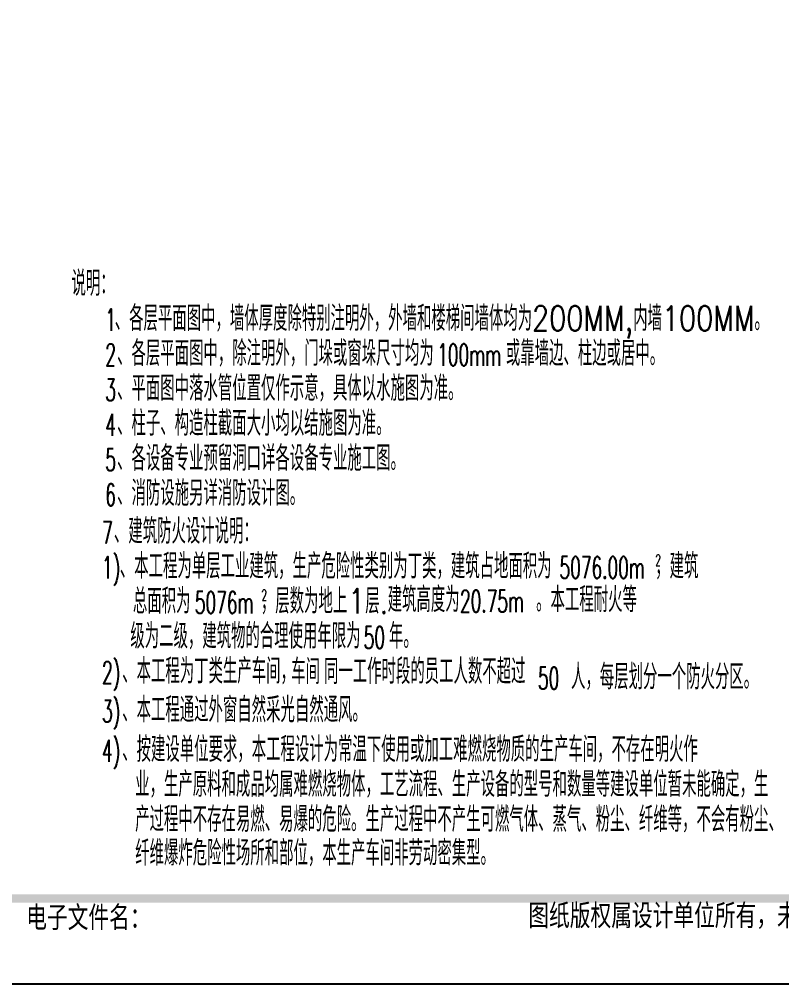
# Model space of a CAD drawing. Extents: x -446699 to 757189, y -606167 to -103070.
# Drawn here: x -115435 to -94326, y -274920 to -248224 of the extents above; entities that cross this region are included whole.
import ezdxf

# ---------------------------------------------------------------- set-up
doc = ezdxf.new("R2010")
doc.units = 0
doc.header["$LTSCALE"] = 1000
doc.header["$MEASUREMENT"] = 0
for name, color, linetype in [('14', 14, 'Continuous'), ('PUB_TEXT', 7, 'Continuous'), ('PUB_TITLE', 4, 'Continuous')]:
    doc.layers.add(name, color=color, linetype=linetype)
doc.styles.add('_TCH_DIM', font='SIMPLEX', dxfattribs={"bigfont": 'GBCBIG'})
doc.styles.add('HZTXT', font='romane.shx', dxfattribs={"width": 0.7, "bigfont": 'hztxt.shx'})

# ---------------------------------------------------------------- blocks, each defined once
blk = doc.blocks.new('YHYHHRR')
at = {"layer": '14', "style": 'HZTXT', "width": 0.85}
for s, p in [('图纸版权属设计单位所有，未经许可，外人及外单位不得翻印复制作为其他工程之用。', (252043, 460301)), ('电子文件名：', (242776, 460265))]:
    blk.add_text(s, height=450, rotation=359.9997, dxfattribs=at).set_placement(p)
blk = doc.blocks.new('REGERHHREJHER')
at = {"layer": 'PUB_TEXT', "style": '_TCH_DIM'}
for s, height, width, p in [('说明：', 813.8, 0.8, (-122681, -269920)), ('1', 717, 0.564706, (-121582, -271059)), ('、各层平面图中，墙体厚度除特别注明外，外墙和楼梯间墙体均为200MM,内墙100MM。', 813.83, 0.8, (-121273, -271059)), ('、各层平面图中，除注明外，门垛或窗垛尺寸均为', 813.83, 0.8, (-121196, -272198)), ('或靠墙边、柱边或居中。', 813.83, 0.8, (-108533, -272198)), ('2', 717, 0.564706, (-121582, -272198)), ('100mm', 717.2, 0.564706, (-110770, -272198)), ('、平面图中落水管位置仅作示意，具体以水施图为准。', 813.83, 0.8, (-121196, -273337)), ('3', 717, 0.564706, (-121582, -273337)), ('4', 717, 0.564706, (-121582, -274476)), ('、柱子、构造柱截面大小均以结施图为准。', 813.83, 0.8, (-121196, -274476)), ('、各设备专业预留洞口详各设备专业施工图。', 813.83, 0.8, (-121196, -275615)), ('5', 717, 0.564706, (-121582, -275615)), ('6', 717, 0.564706, (-121582, -276754)), ('、消防设施另详消防设计图。', 813.83, 0.8, (-121196, -276754)), ('7', 717, 0.564706, (-121686, -277990)), ('、建筑防火设计说明：', 813.8, 0.8, (-121300, -277990)), ('、本工程为单层工业建筑，生产危险性类别为丁类，建筑占地面积为', 813.83, 0.8, (-121107, -279129)), ('，建筑', 813.8, 0.8, (-103669, -279129)), ('1)', 717.2, 0.564706, (-121686, -279129)), ('5076.00m', 717.2, 0.564706, (-106785, -279129)), ('2', 359, 0.564706, (-103662, -278707)), ('总面积为', 813.8, 0.8, (-120681, -280268)), ('2', 359, 0.564706, (-116491, -279846)), ('，层数为地上', 813.8, 0.8, (-116513, -280268)), ('1层.', 813.8, 0.8, (-113670, -280268)), ('建筑高度为', 813.8, 0.8, (-112383, -280219)), ('20.75m', 717.2, 0.564706, (-110026, -280219)), ('。本工程耐火等', 813.8, 0.8, (-107547, -280219)), ('5076m', 717.2, 0.564706, (-118663, -280268)), ('级为二级，建筑物的合理使用年限为', 813.83, 0.8, (-120765, -281407)), ('50', 717.2, 0.564706, (-113165, -281407)), ('年。', 813.8, 0.8, (-112339, -281407)), ('2)', 717.2, 0.564706, (-121686, -282546)), ('、本工程为丁类生产车间，', 813.83, 0.8, (-121030, -282546)), ('车间', 813.8, 0.8, (-115525, -282563)), ('同一工作时段的员工人数不超过', 813.83, 0.8, (-114457, -282559)), ('50', 717.2, 0.564706, (-107490, -282732)), ('人，每层划分一个防火分区。', 813.83, 0.8, (-106410, -282732)), ('3)', 717.2, 0.564706, (-121686, -283806)), ('、本工程通过外窗自然采光自然通风。', 813.83, 0.8, (-121030, -283806)), ('、按建设单位要求，本工程设计为常温下使用或加工难燃烧物质的生产车间，不存在明火作', 813.83, 0.8, (-121030, -285096)), ('4)', 717.2, 0.564706, (-121686, -285096)), ('业，生产原料和成品均属难燃烧物体，工艺流程、生产设备的型号和数量等建设单位暂未能确定，生', 813.83, 0.8, (-120607, -286235)), ('产过程中不存在易燃、易爆的危险。生产过程中不产生可燃气体、蒸气、粉尘、纤维等，不会有粉尘、', 813.83, 0.8, (-120607, -287374)), ('纤维爆炸危险性场所和部位，本生产车间非劳动密集型。', 813.83, 0.8, (-120607, -288471))]:
    blk.add_text(s, height=height, dxfattribs=dict(at, width=width)).set_placement(p)

msp = doc.modelspace()

# ---------------------------------------------------------------- linework, layer by layer
at = {"layer": 'PUB_TITLE'}
msp.add_lwpolyline([(-235234.7, -274919.7), (-77584.7, -274919.7), (-77584.7, -185819.7), (-235234.7, -185819.7)], close=True, dxfattribs=at)
at = {"layer": 'PUB_TITLE', "color": 14}
msp.add_lwpolyline([(-235234.7, -274919.7), (-77584.7, -274919.7), (-77584.7, -185819.7), (-235234.7, -185819.7)], close=True, dxfattribs=at)
at = {"layer": 'PUB_TITLE', "color": 14, "const_width": 236}
msp.add_lwpolyline([(-229335.6, -272560), (-79084.7, -272560), (-79084.7, -188179.7), (-229335.6, -188179.7)], close=True, dxfattribs=at)

# ---------------------------------------------------------------- block references
for name, p, xscale, yscale, zscale in [('YHYHHRR', (-479406.5, -963834.3), 1.5, 1.5, 1.5), ('REGERHHREJHER', (-9710.2, -26447.6), 0.85, 0.85, 0.85)]:
    msp.add_blockref(name, p, dxfattribs=dict(xscale=xscale, yscale=yscale, zscale=zscale))

doc.saveas('drawing.dxf')
